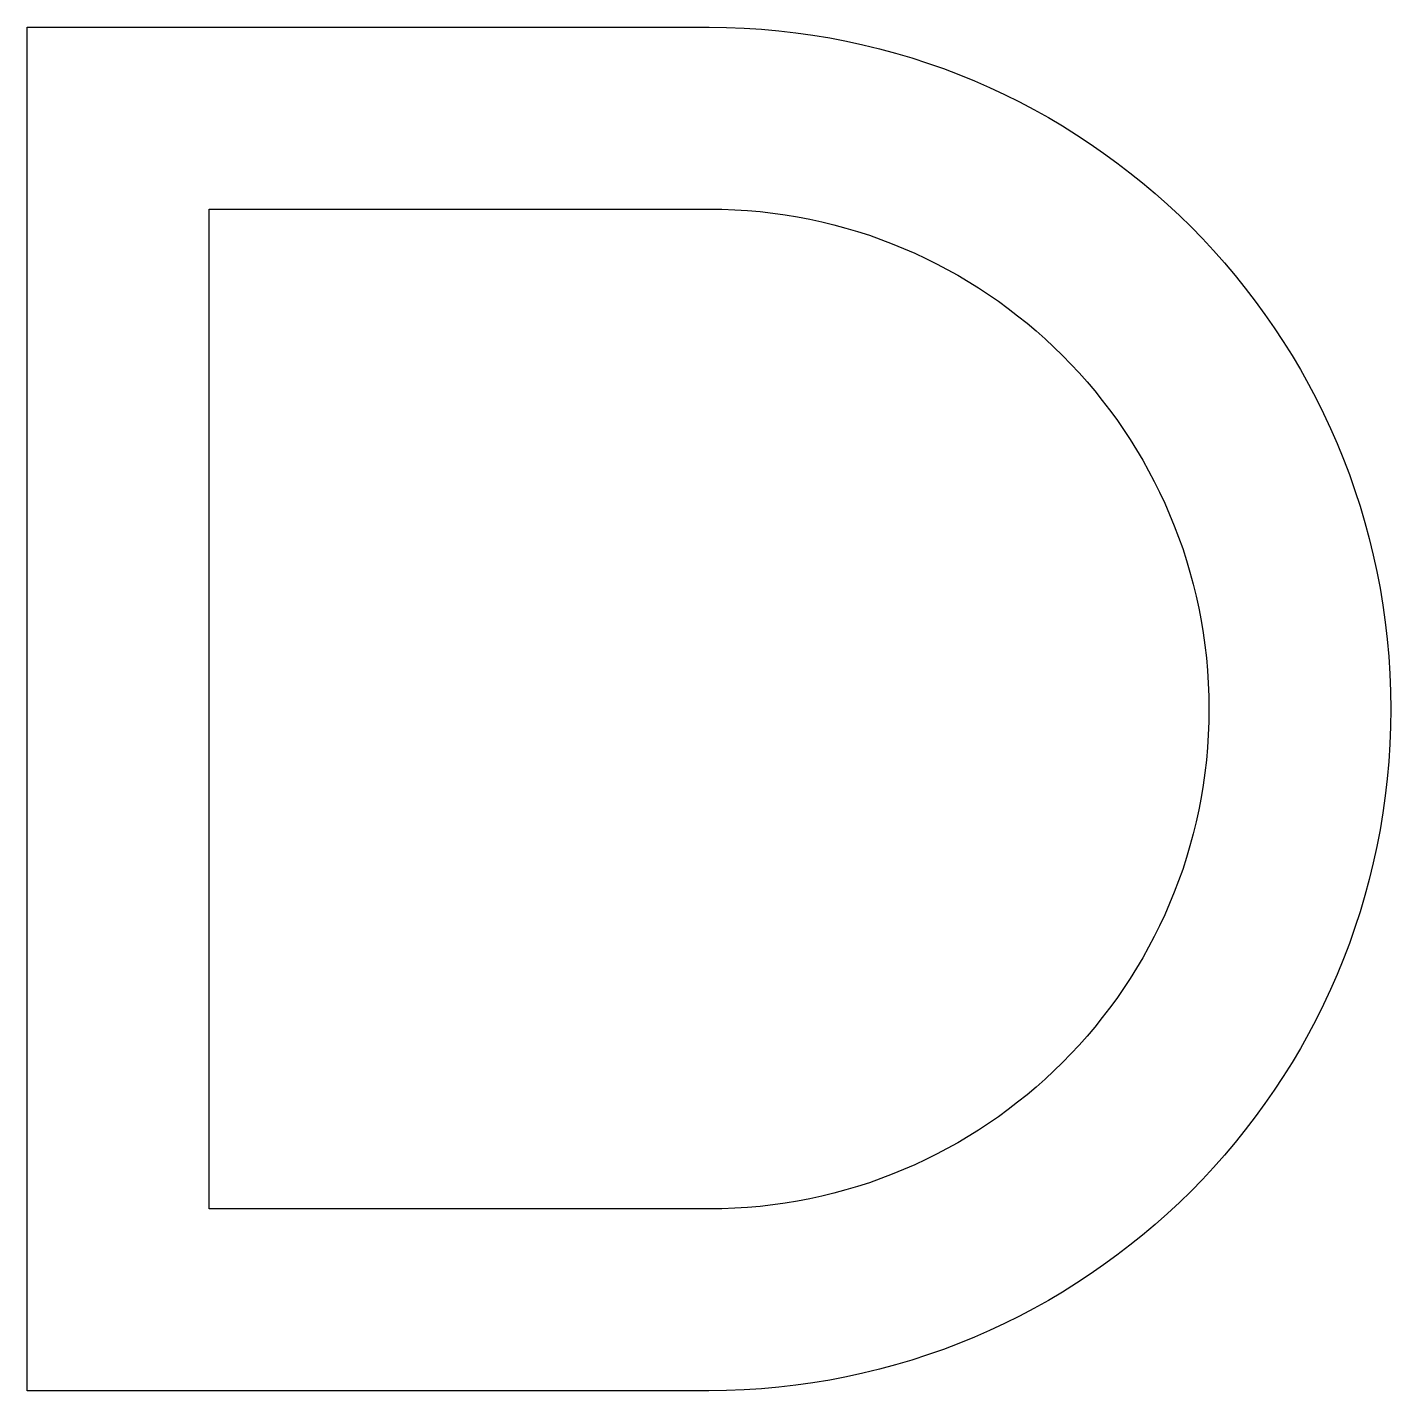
# Model space of a CAD drawing. Extents: x 0 to 1.5, y 0 to 1.5.
import ezdxf

# ---------------------------------------------------------------- set-up
doc = ezdxf.new("R2010")
doc.units = 0
doc.layers.add('CUT', color=1, linetype='CONTINUOUS')
doc.layers.add('VECTOR_ENGRAVE', color=5, linetype='CONTINUOUS')

msp = doc.modelspace()

# ---------------------------------------------------------------- linework, layer by layer
at = {"layer": 'CUT'}
msp.add_lwpolyline([(0.75, 1.5, -1), (0.75, 0), (0, 0), (0, 1.5)], format="xyb", close=True, dxfattribs=at)
at = {"layer": 'VECTOR_ENGRAVE'}
msp.add_lwpolyline([(0.75, 1.3, -1), (0.75, 0.2), (0.2, 0.2), (0.2, 1.3)], format="xyb", close=True, dxfattribs=at)

doc.saveas('drawing.dxf')
